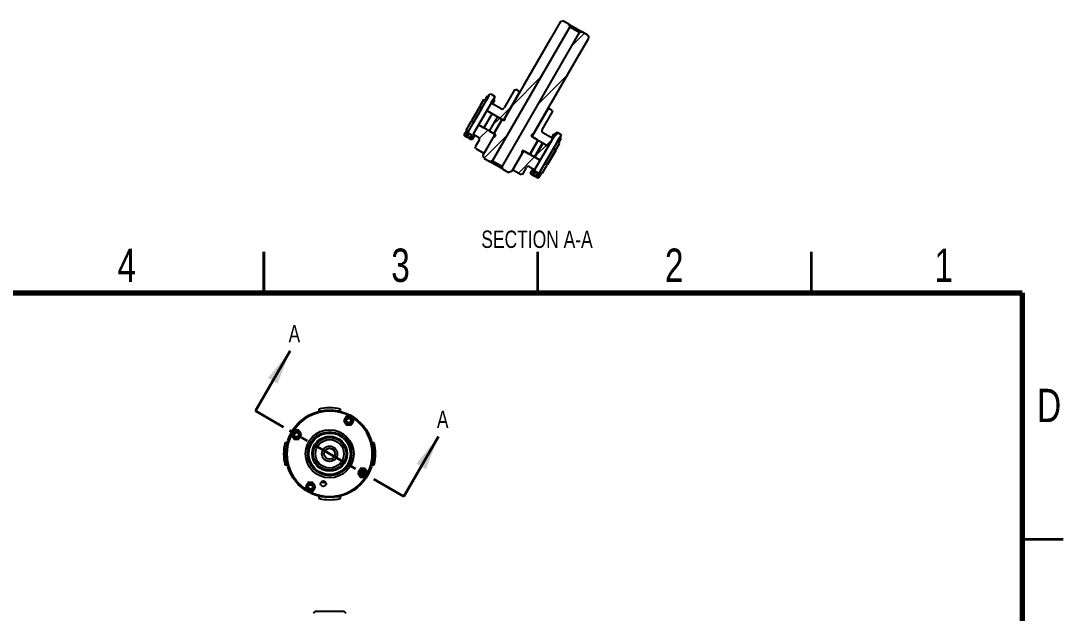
# Model space of a CAD drawing. Header units: millimetres. Extents: x 2 to 294, y 2 to 250.
# Drawn here: x 104.1 to 294.5, y 141.5 to 249.7 of the extents above; entities that cross this region are included whole.
import ezdxf

# ---------------------------------------------------------------- set-up
doc = ezdxf.new("R2010")
doc.units = ezdxf.units.MM
doc.linetypes.add('PHANTOM', pattern=[12.7, 6.35, -1.27, 1.27, -1.27, 1.27, -1.27])
doc.styles.add('SLDTEXTSTYLE0', font='TXT', dxfattribs={"width": 0.75})

msp = doc.modelspace()

# ---------------------------------------------------------------- hatches: boundary and pattern name
at = {"linetype": 'Continuous', "lineweight": 18}
h = msp.add_hatch(dxfattribs=at)
h.set_pattern_fill('ANSI32', style=0)
edge = h.paths.add_edge_path(flags=0)
edge.add_arc((192.34, 231.76), 0.2, 240, 360, ccw=False)
edge.add_line((192.24, 231.58), (192.17, 231.62))
edge.add_spline(control_points=[(192.17, 231.62), (192.08, 231.6), (191.99, 231.57), (191.9, 231.55)], knot_values=[0.050363, 0.050363, 0.050363, 0.050363, 0.051781, 0.051781, 0.051781, 0.051781], weights=[1, 1, 1, 1], degree=3, periodic=0)
edge.add_line((191.9, 231.55), (190.6, 229.3))
edge.add_spline(control_points=[(190.6, 229.3), (190.62, 229.21), (190.65, 229.11), (190.67, 229.02)], knot_values=[0.000001, 0.000001, 0.000001, 0.000001, 0.001418, 0.001418, 0.001418, 0.001418], weights=[1, 1, 1, 1], degree=3, periodic=0)
edge.add_line((190.67, 229.02), (190.74, 228.99))
edge.add_arc((190.64, 228.81), 0.2, -60, 60, ccw=False)
edge.add_line((190.74, 228.64), (190.44, 228.47))
edge.add_line((190.44, 228.47), (188.54, 225.17))
edge.add_line((188.54, 225.17), (188.68, 224.63))
edge.add_line((188.68, 224.63), (189.72, 224.03))
edge.add_line((189.72, 224.03), (190.27, 224.17))
edge.add_line((190.27, 224.17), (204.37, 248.6))
edge.add_line((204.37, 248.6), (204.22, 249.14))
edge.add_line((204.22, 249.14), (203.18, 249.74))
edge.add_line((203.18, 249.74), (202.64, 249.6))
edge.add_line((202.64, 249.6), (200.84, 246.48))
edge.add_line((200.84, 246.48), (195.84, 237.82))
edge.add_line((195.84, 237.82), (192.54, 232.1))
edge.add_line((192.54, 232.1), (192.54, 231.76))
h = msp.add_hatch(dxfattribs=at)
h.set_pattern_fill('ANSI32', style=0)
edge = h.paths.add_edge_path(flags=0)
edge.add_arc((197.53, 228.76), 0.2, 120, 240, ccw=False)
edge.add_line((197.43, 228.93), (197.73, 229.1))
edge.add_line((197.73, 229.1), (201.03, 234.82))
edge.add_line((201.03, 234.82), (206.03, 243.48))
edge.add_line((206.03, 243.48), (207.83, 246.6))
edge.add_line((207.83, 246.6), (207.69, 247.14))
edge.add_line((207.69, 247.14), (206.65, 247.74))
edge.add_line((206.65, 247.74), (206.1, 247.6))
edge.add_line((206.1, 247.6), (192, 223.17))
edge.add_line((192, 223.17), (192.15, 222.63))
edge.add_line((192.15, 222.63), (193.19, 222.03))
edge.add_line((193.19, 222.03), (193.73, 222.17))
edge.add_line((193.73, 222.17), (195.63, 225.47))
edge.add_line((195.63, 225.47), (195.63, 225.81))
edge.add_arc((195.83, 225.81), 0.2, 60, 180, ccw=False)
edge.add_line((195.93, 225.99), (196.88, 225.44))
edge.add_spline(control_points=[(196.88, 225.44), (196.98, 225.46), (197.07, 225.48), (197.16, 225.51)], knot_values=[0.050363, 0.050363, 0.050363, 0.050363, 0.051781, 0.051781, 0.051781, 0.051781], weights=[1, 1, 1, 1], degree=3, periodic=0)
edge.add_line((197.16, 225.51), (198.46, 227.76))
edge.add_spline(control_points=[(198.46, 227.76), (198.43, 227.85), (198.41, 227.94), (198.38, 228.03)], knot_values=[0.000001, 0.000001, 0.000001, 0.000001, 0.001418, 0.001418, 0.001418, 0.001418], weights=[1, 1, 1, 1], degree=3, periodic=0)
edge.add_line((198.38, 228.03), (197.43, 228.58))
h = msp.add_hatch(dxfattribs=at)
h.set_pattern_fill('ANSI32', style=0)
edge = h.paths.add_edge_path(flags=0)
edge.add_line((190.62, 235.98), (189.93, 236.38))
edge.add_line((189.93, 236.38), (189.79, 236.34))
edge.add_line((189.79, 236.34), (185.93, 229.66))
edge.add_arc((185.76, 229.76), 0.2, 240, 330, ccw=False)
edge.add_line((185.66, 229.59), (185.58, 229.63))
edge.add_line((185.58, 229.63), (185.57, 229.66))
edge.add_line((185.57, 229.66), (185.54, 229.68))
edge.add_line((185.54, 229.68), (185.09, 228.9))
edge.add_line((185.09, 228.9), (185.12, 228.76))
edge.add_line((185.12, 228.76), (185.39, 228.61))
edge.add_line((185.39, 228.61), (185.79, 229.3))
edge.add_line((185.79, 229.3), (186.56, 228.86))
edge.add_line((186.56, 228.86), (186.16, 228.16))
edge.add_line((186.16, 228.16), (186.42, 228.01))
edge.add_line((186.42, 228.01), (186.56, 228.05))
edge.add_line((186.56, 228.05), (187.01, 228.83))
edge.add_line((187.01, 228.83), (186.98, 228.85))
edge.add_line((186.98, 228.85), (186.95, 228.84))
edge.add_line((186.95, 228.84), (186.87, 228.89))
edge.add_arc((186.97, 229.06), 0.2, 150, 240, ccw=False)
edge.add_line((186.8, 229.16), (190.66, 235.84))
edge.add_line((190.66, 235.84), (190.62, 235.98))
h = msp.add_hatch(dxfattribs=at)
h.set_pattern_fill('ANSI32', style=0)
edge = h.paths.add_edge_path(flags=0)
edge.add_line((195.14, 236.61), (195.06, 236.88))
edge.add_line((195.06, 236.88), (194.55, 237.18))
edge.add_line((194.55, 237.18), (194.27, 237.11))
edge.add_line((194.27, 237.11), (192.37, 233.82))
edge.add_arc((192.03, 234.02), 0.4, 240, 330, ccw=False)
edge.add_line((191.83, 233.67), (190.01, 234.72))
edge.add_line((190.01, 234.72), (189.21, 233.33))
edge.add_line((189.21, 233.33), (192.15, 231.63))
edge.add_line((192.15, 231.63), (192.29, 231.67))
edge.add_line((192.29, 231.67), (195.14, 236.61))
h = msp.add_hatch(dxfattribs=at)
h.set_pattern_fill('ANSI32', style=0)
h.paths.add_polyline_path([(188.88, 235.37), (188.61, 235.3), (188.01, 234.26), (188.08, 233.98), (188.34, 233.83), (189.14, 235.22)], flags=0)
h = msp.add_hatch(dxfattribs=at)
h.set_pattern_fill('ANSI31', style=0)
h.paths.add_polyline_path([(189.16, 235.25), (189.52, 235.88), (189.51, 235.93), (189.28, 236.06), (188.88, 235.37), (189.11, 235.24)], flags=0)
h = msp.add_hatch(dxfattribs=at)
h.set_pattern_fill('ANSI31', style=0)
h.paths.add_polyline_path([(190.39, 235.38), (190.03, 234.75), (190.04, 234.7), (190.27, 234.57), (190.67, 235.26), (190.44, 235.39)], flags=0)
h = msp.add_hatch(dxfattribs=at)
h.set_pattern_fill('ANSI32', style=0)
h.paths.add_polyline_path([(188.34, 233.83), (187.91, 234.08), (186.41, 231.49), (186.84, 231.24)], flags=0)
h = msp.add_hatch(dxfattribs=at)
h.set_pattern_fill('ANSI32', style=0)
h.paths.add_polyline_path([(188.66, 230.19), (190.16, 232.78), (189.21, 233.33), (187.71, 230.74)], flags=0)
h = msp.add_hatch(dxfattribs=at)
h.set_pattern_fill('ANSI32', style=0)
edge = h.paths.add_edge_path(flags=0)
edge.add_line((201.2, 233.11), (201.13, 233.38))
edge.add_line((201.13, 233.38), (200.61, 233.68))
edge.add_line((200.61, 233.68), (200.33, 233.61))
edge.add_line((200.33, 233.61), (197.48, 228.67))
edge.add_line((197.48, 228.67), (197.52, 228.53))
edge.add_line((197.52, 228.53), (200.47, 226.83))
edge.add_line((200.47, 226.83), (201.27, 228.22))
edge.add_line((201.27, 228.22), (199.45, 229.27))
edge.add_arc((199.65, 229.62), 0.4, 150, 240, ccw=False)
edge.add_line((199.3, 229.82), (201.2, 233.11))
h = msp.add_hatch(dxfattribs=at)
h.set_pattern_fill('ANSI32', style=0)
h.paths.add_polyline_path([(185.51, 229.93), (185.58, 229.65), (185.84, 229.5), (186.84, 231.24), (186.58, 231.39), (186.31, 231.31)], flags=0)
h = msp.add_hatch(dxfattribs=at)
h.set_pattern_fill('ANSI32', style=0)
edge = h.paths.add_edge_path(flags=0)
edge.add_arc((187.46, 228.11), 0.4, -30, 60, ccw=False)
edge.add_line((187.81, 227.91), (187.11, 226.69))
edge.add_line((187.11, 226.69), (187.18, 226.42))
edge.add_line((187.18, 226.42), (188.56, 225.62))
edge.add_line((188.56, 225.62), (188.84, 225.69))
edge.add_line((188.84, 225.69), (190.69, 228.9))
edge.add_line((190.69, 228.9), (190.65, 229.04))
edge.add_line((190.65, 229.04), (187.71, 230.74))
edge.add_line((187.71, 230.74), (186.71, 229))
edge.add_line((186.71, 229), (187.66, 228.45))
h = msp.add_hatch(dxfattribs=at)
h.set_pattern_fill('ANSI32', style=0)
edge = h.paths.add_edge_path(flags=0)
edge.add_spline(control_points=[(190.41, 229.17), (190.46, 229.19), (190.5, 229.2), (190.55, 229.21)], knot_values=[0.000001, 0.000001, 0.000001, 0.000001, 0.000709, 0.000709, 0.000709, 0.000709], weights=[1, 1, 1, 1], degree=3, periodic=0)
edge.add_line((190.55, 229.21), (191.95, 231.63))
edge.add_spline(control_points=[(191.95, 231.63), (191.94, 231.68), (191.92, 231.73), (191.91, 231.77)], knot_values=[0.052467, 0.052467, 0.052467, 0.052467, 0.053175, 0.053175, 0.053175, 0.053175], weights=[1, 1, 1, 1], degree=3, periodic=0)
edge.add_line((191.91, 231.77), (191.22, 232.17))
edge.add_spline(control_points=[(191.22, 232.17), (191.17, 232.16), (191.13, 232.15), (191.08, 232.14)], knot_values=[0.064944, 0.064944, 0.064944, 0.064944, 0.065646, 0.065646, 0.065646, 0.065646], weights=[1, 1, 1, 1], degree=3, periodic=0)
edge.add_line((191.08, 232.14), (189.68, 229.71))
edge.add_spline(control_points=[(189.68, 229.71), (189.69, 229.67), (189.71, 229.62), (189.72, 229.57)], knot_values=[0.000001, 0.000001, 0.000001, 0.000001, 0.000709, 0.000709, 0.000709, 0.000709], weights=[1, 1, 1, 1], degree=3, periodic=0)
edge.add_line((189.72, 229.57), (190.41, 229.17))
h = msp.add_hatch(dxfattribs=at)
h.set_pattern_fill('ANSI32', style=0)
edge = h.paths.add_edge_path(flags=0)
edge.add_line((202.74, 228.98), (202.05, 229.38))
edge.add_line((202.05, 229.38), (201.92, 229.34))
edge.add_line((201.92, 229.34), (198.06, 222.66))
edge.add_arc((197.88, 222.76), 0.2, 240, 330, ccw=False)
edge.add_line((197.78, 222.59), (197.7, 222.63))
edge.add_line((197.7, 222.63), (197.7, 222.66))
edge.add_line((197.7, 222.66), (197.66, 222.68))
edge.add_line((197.66, 222.68), (197.21, 221.9))
edge.add_line((197.21, 221.9), (197.25, 221.76))
edge.add_line((197.25, 221.76), (197.51, 221.61))
edge.add_line((197.51, 221.61), (197.91, 222.3))
edge.add_line((197.91, 222.3), (198.69, 221.86))
edge.add_line((198.69, 221.86), (198.29, 221.16))
edge.add_line((198.29, 221.16), (198.55, 221.01))
edge.add_line((198.55, 221.01), (198.68, 221.05))
edge.add_line((198.68, 221.05), (199.13, 221.83))
edge.add_line((199.13, 221.83), (199.1, 221.85))
edge.add_line((199.1, 221.85), (199.07, 221.84))
edge.add_line((199.07, 221.84), (198.99, 221.89))
edge.add_arc((199.09, 222.06), 0.2, 150, 240, ccw=False)
edge.add_line((198.92, 222.16), (202.78, 228.84))
edge.add_line((202.78, 228.84), (202.74, 228.98))
h = msp.add_hatch(dxfattribs=at)
h.set_pattern_fill('ANSI31', style=0)
h.paths.add_polyline_path([(201.29, 228.25), (201.65, 228.88), (201.63, 228.93), (201.41, 229.06), (201.01, 228.37), (201.23, 228.24)], flags=0)
h = msp.add_hatch(dxfattribs=at)
h.set_pattern_fill('ANSI32', style=0)
edge = h.paths.add_edge_path(flags=0)
edge.add_spline(control_points=[(197.11, 225.42), (197.12, 225.38), (197.13, 225.33), (197.15, 225.29)], knot_values=[0.052467, 0.052467, 0.052467, 0.052467, 0.053175, 0.053175, 0.053175, 0.053175], weights=[1, 1, 1, 1], degree=3, periodic=0)
edge.add_line((197.15, 225.29), (197.84, 224.88))
edge.add_spline(control_points=[(197.84, 224.88), (197.89, 224.9), (197.93, 224.91), (197.98, 224.92)], knot_values=[0.064944, 0.064944, 0.064944, 0.064944, 0.065646, 0.065646, 0.065646, 0.065646], weights=[1, 1, 1, 1], degree=3, periodic=0)
edge.add_line((197.98, 224.92), (199.38, 227.35))
edge.add_spline(control_points=[(199.38, 227.35), (199.36, 227.39), (199.35, 227.44), (199.34, 227.48)], knot_values=[0.000001, 0.000001, 0.000001, 0.000001, 0.000709, 0.000709, 0.000709, 0.000709], weights=[1, 1, 1, 1], degree=3, periodic=0)
edge.add_line((199.34, 227.48), (198.65, 227.88))
edge.add_spline(control_points=[(198.65, 227.88), (198.6, 227.87), (198.55, 227.86), (198.51, 227.85)], knot_values=[0.000001, 0.000001, 0.000001, 0.000001, 0.000709, 0.000709, 0.000709, 0.000709], weights=[1, 1, 1, 1], degree=3, periodic=0)
edge.add_line((198.51, 227.85), (197.11, 225.42))
h = msp.add_hatch(dxfattribs=at)
h.set_pattern_fill('ANSI32', style=0)
h.paths.add_polyline_path([(199.51, 227.38), (198.01, 224.79), (198.97, 224.24), (200.47, 226.83)], flags=0)
h = msp.add_hatch(dxfattribs=at)
h.set_pattern_fill('ANSI32', style=0)
h.paths.add_polyline_path([(201.59, 226.18), (201.86, 226.26), (202.46, 227.3), (202.39, 227.57), (202.13, 227.72), (201.33, 226.33)], flags=0)
h = msp.add_hatch(dxfattribs=at)
h.set_pattern_fill('ANSI31', style=0)
h.paths.add_polyline_path([(202.51, 228.38), (202.15, 227.75), (202.17, 227.7), (202.39, 227.57), (202.79, 228.26), (202.57, 228.39)], flags=0)
h = msp.add_hatch(dxfattribs=at)
h.set_pattern_fill('ANSI32', style=0)
edge = h.paths.add_edge_path(flags=0)
edge.add_line((195.49, 221.62), (195.77, 221.69))
edge.add_line((195.77, 221.69), (196.47, 222.91))
edge.add_arc((196.81, 222.71), 0.4, 60, 150, ccw=False)
edge.add_line((197.01, 223.05), (197.97, 222.5))
edge.add_line((197.97, 222.5), (198.97, 224.24))
edge.add_line((198.97, 224.24), (196.02, 225.94))
edge.add_line((196.02, 225.94), (195.88, 225.9))
edge.add_line((195.88, 225.9), (194.03, 222.69))
edge.add_line((194.03, 222.69), (194.11, 222.42))
edge.add_line((194.11, 222.42), (195.49, 221.62))
h = msp.add_hatch(dxfattribs=at)
h.set_pattern_fill('ANSI32', style=0)
h.paths.add_polyline_path([(199.83, 223.74), (200.26, 223.49), (201.76, 226.08), (201.33, 226.33)], flags=0)
h = msp.add_hatch(dxfattribs=at)
h.set_pattern_fill('ANSI32', style=0)
h.paths.add_polyline_path([(199.83, 223.74), (198.83, 222), (199.09, 221.85), (199.36, 221.93), (200.16, 223.31), (200.09, 223.59)], flags=0)

# ---------------------------------------------------------------- linework, layer by layer
at = {"color": 7, "linetype": 'Continuous', "lineweight": 25}
for p, q in [((202.64, 249.6), (200.84, 246.48)), ((202.64, 249.6), (203.18, 249.74)), ((204.22, 249.14), (203.18, 249.74)), ((190.27, 224.17), (204.37, 248.6)), ((206.1, 247.6), (192, 223.17)), ((204.22, 249.14), (204.37, 248.6)), ((204.22, 249.14), (206.65, 247.74)), ((206.1, 247.6), (204.37, 248.6)), ((206.1, 247.6), (206.65, 247.74)), ((207.69, 247.14), (206.65, 247.74)), ((200.84, 246.48), (195.84, 237.82)), ((206.03, 243.48), (207.83, 246.6)), ((207.69, 247.14), (207.83, 246.6)), ((201.03, 234.82), (206.03, 243.48)), ((185.93, 229.66), (189.79, 236.34)), ((189.79, 236.34), (189.93, 236.38)), ((189.93, 236.38), (190.62, 235.98)), ((192.29, 231.67), (195.14, 236.61)), ((194.27, 237.11), (192.37, 233.82)), ((195.84, 237.82), (192.54, 232.1)), ((194.27, 237.11), (194.55, 237.18)), ((195.06, 236.88), (194.55, 237.18)), ((195.06, 236.88), (195.14, 236.61)), ((195.06, 236.88), (195.24, 236.78)), ((190.66, 235.84), (186.8, 229.16)), ((188.61, 235.3), (188.01, 234.26)), ((188.08, 233.98), (188.01, 234.26)), ((188.34, 233.83), (189.14, 235.22)), ((188.61, 235.3), (188.88, 235.37)), ((189.28, 236.06), (188.88, 235.37)), ((188.88, 235.37), (189.11, 235.24)), ((189.14, 235.22), (188.88, 235.37)), ((189.16, 235.25), (189.11, 235.24)), ((189.52, 235.88), (189.16, 235.25)), ((190.01, 234.72), (189.21, 233.33)), ((189.28, 236.06), (189.51, 235.93)), ((189.51, 235.93), (189.52, 235.88)), ((189.51, 235.93), (189.54, 235.91)), ((191.83, 233.67), (190.01, 234.72)), ((190.03, 234.75), (190.39, 235.38)), ((190.04, 234.7), (190.03, 234.75)), ((190.04, 234.7), (190.27, 234.57)), ((190.27, 234.57), (190.67, 235.26)), ((190.39, 235.38), (190.44, 235.39)), ((190.41, 235.41), (190.44, 235.39)), ((190.44, 235.39), (190.67, 235.26)), ((190.62, 235.98), (190.66, 235.84)), ((197.73, 229.1), (201.03, 234.82)), ((187.91, 234.08), (186.41, 231.49)), ((186.84, 231.24), (188.34, 233.83)), ((189.21, 233.33), (187.71, 230.74)), ((187.91, 234.08), (188.34, 233.83)), ((188.08, 233.98), (188.34, 233.83)), ((190.16, 232.78), (188.66, 230.19)), ((189.21, 233.33), (192.15, 231.63)), ((189.21, 233.33), (190.16, 232.78)), ((200.33, 233.61), (197.48, 228.67)), ((199.3, 229.82), (201.2, 233.11)), ((200.33, 233.61), (200.61, 233.68)), ((200.43, 233.78), (200.61, 233.68)), ((201.13, 233.38), (200.61, 233.68)), ((201.13, 233.38), (201.2, 233.11)), ((186.31, 231.31), (185.51, 229.93)), ((185.84, 229.5), (186.84, 231.24)), ((186.31, 231.31), (186.58, 231.39)), ((186.41, 231.49), (186.84, 231.24)), ((186.84, 231.24), (186.58, 231.39)), ((187.71, 230.74), (186.71, 229)), ((190.65, 229.04), (187.71, 230.74)), ((187.71, 230.74), (188.66, 230.19)), ((191.07, 232.14), (189.67, 229.72)), ((191.08, 232.14), (189.68, 229.71)), ((191.95, 231.63), (190.55, 229.21)), ((190.6, 229.3), (191.9, 231.55)), ((191.21, 232.18), (191.07, 232.14)), ((191.08, 232.14), (191.07, 232.14)), ((191.08, 232.14), (191.22, 232.17)), ((191.22, 232.17), (191.91, 231.77)), ((191.9, 231.55), (192.17, 231.62)), ((191.91, 231.77), (191.95, 231.63)), ((192.16, 231.63), (191.91, 231.56)), ((192.02, 231.59), (191.95, 231.63)), ((192.29, 231.67), (192.15, 231.63)), ((192.16, 231.63), (192.17, 231.62)), ((192.24, 231.58), (192.17, 231.62)), ((192.29, 231.67), (192.44, 231.58)), ((192.54, 231.76), (192.54, 232.1)), ((185.09, 228.9), (185.54, 229.68)), ((185.12, 228.76), (185.09, 228.9)), ((185.39, 228.61), (185.12, 228.76)), ((185.39, 228.61), (185.79, 229.3)), ((185.39, 228.61), (185.59, 228.49)), ((185.58, 229.65), (185.51, 229.93)), ((185.54, 229.68), (185.57, 229.66)), ((185.57, 229.66), (185.58, 229.63)), ((185.57, 229.66), (185.58, 229.65)), ((185.58, 229.65), (185.84, 229.5)), ((185.58, 229.63), (185.66, 229.59)), ((185.99, 229.18), (185.59, 228.49)), ((186.56, 228.86), (185.79, 229.3)), ((186.39, 228.95), (185.99, 228.26)), ((186.56, 228.86), (186.16, 228.16)), ((187.01, 228.83), (186.56, 228.05)), ((186.71, 229), (187.66, 228.45)), ((186.87, 228.89), (186.95, 228.84)), ((186.95, 228.84), (186.98, 228.85)), ((186.98, 228.85), (187.01, 228.83)), ((188.84, 225.69), (190.69, 228.9)), ((189.67, 229.72), (189.71, 229.58)), ((189.67, 229.72), (189.68, 229.71)), ((189.72, 229.57), (189.68, 229.71)), ((189.72, 229.57), (190.41, 229.17)), ((190.55, 229.21), (190.41, 229.17)), ((190.44, 228.47), (190.74, 228.64)), ((190.55, 229.21), (190.62, 229.17)), ((190.59, 229.28), (190.66, 229.03)), ((190.67, 229.02), (190.6, 229.3)), ((190.65, 229.04), (190.69, 228.9)), ((190.67, 229.02), (190.66, 229.03)), ((190.67, 229.02), (190.74, 228.99)), ((190.84, 228.81), (190.69, 228.9)), ((197.33, 228.76), (197.48, 228.67)), ((197.73, 229.1), (197.43, 228.93)), ((198.38, 228.03), (197.43, 228.58)), ((197.52, 228.53), (197.48, 228.67)), ((197.52, 228.53), (200.47, 226.83)), ((198.06, 222.66), (201.92, 229.34)), ((202.78, 228.84), (198.92, 222.16)), ((201.27, 228.22), (199.45, 229.27)), ((201.41, 229.06), (201.01, 228.37)), ((201.65, 228.88), (201.29, 228.25)), ((201.41, 229.06), (201.63, 228.93)), ((201.63, 228.93), (201.65, 228.88)), ((201.63, 228.93), (201.67, 228.91)), ((201.92, 229.34), (202.05, 229.38)), ((202.05, 229.38), (202.74, 228.98)), ((202.74, 228.98), (202.78, 228.84)), ((185.59, 228.49), (185.99, 228.26)), ((185.99, 228.26), (186.16, 228.16)), ((186.42, 228.01), (186.16, 228.16)), ((186.56, 228.05), (186.42, 228.01)), ((187.81, 227.91), (187.11, 226.69)), ((187.18, 226.42), (187.11, 226.69)), ((188.54, 225.17), (190.44, 228.47)), ((197.11, 225.42), (198.51, 227.85)), ((198.46, 227.76), (197.16, 225.51)), ((197.98, 224.92), (199.38, 227.35)), ((197.99, 224.92), (199.39, 227.34)), ((198.01, 224.79), (199.51, 227.38)), ((198.38, 228.03), (198.46, 227.76)), ((198.46, 227.77), (198.4, 228.03)), ((198.51, 227.85), (198.43, 227.89)), ((198.51, 227.85), (198.65, 227.88)), ((198.65, 227.88), (199.34, 227.48)), ((198.97, 224.24), (200.47, 226.83)), ((199.34, 227.48), (199.38, 227.35)), ((199.39, 227.34), (199.35, 227.48)), ((199.39, 227.34), (199.38, 227.35)), ((199.51, 227.38), (200.47, 226.83)), ((200.47, 226.83), (201.27, 228.22)), ((201.01, 228.37), (201.23, 228.24)), ((201.29, 228.25), (201.23, 228.24)), ((202.13, 227.72), (201.33, 226.33)), ((201.86, 226.26), (202.46, 227.3)), ((202.39, 227.57), (202.13, 227.72)), ((202.15, 227.75), (202.51, 228.38)), ((202.17, 227.7), (202.15, 227.75)), ((202.17, 227.7), (202.39, 227.57)), ((202.39, 227.57), (202.79, 228.26)), ((202.39, 227.57), (202.46, 227.3)), ((202.51, 228.38), (202.57, 228.39)), ((202.53, 228.41), (202.57, 228.39)), ((202.57, 228.39), (202.79, 228.26)), ((187.18, 226.42), (188.56, 225.62)), ((188.68, 224.63), (188.54, 225.17)), ((188.84, 225.69), (188.56, 225.62)), ((188.74, 225.52), (188.56, 225.62)), ((195.63, 225.47), (193.73, 222.17)), ((195.88, 225.9), (194.03, 222.69)), ((195.63, 225.81), (195.63, 225.47)), ((195.88, 225.9), (195.73, 225.99)), ((195.88, 225.9), (196.02, 225.94)), ((195.93, 225.99), (196.88, 225.44)), ((198.97, 224.24), (196.02, 225.94)), ((197.16, 225.51), (196.88, 225.44)), ((196.9, 225.43), (197.15, 225.5)), ((197.03, 225.47), (197.11, 225.42)), ((197.15, 225.29), (197.11, 225.42)), ((197.15, 225.29), (197.84, 224.88)), ((197.98, 224.92), (197.84, 224.88)), ((197.85, 224.88), (197.99, 224.92)), ((197.98, 224.92), (197.99, 224.92)), ((198.01, 224.79), (198.97, 224.24)), ((201.33, 226.33), (199.83, 223.74)), ((200.26, 223.49), (201.76, 226.08)), ((201.82, 226.05), (200.32, 223.45)), ((201.33, 226.33), (201.59, 226.18)), ((201.33, 226.33), (201.76, 226.08)), ((201.86, 226.26), (201.59, 226.18)), ((201.76, 226.08), (201.82, 226.05)), ((188.68, 224.63), (189.72, 224.03)), ((190.27, 224.17), (189.72, 224.03)), ((192.15, 222.63), (189.72, 224.03)), ((190.27, 224.17), (192, 223.17)), ((192.15, 222.63), (192, 223.17)), ((195.77, 221.69), (196.47, 222.91)), ((197.01, 223.05), (197.97, 222.5)), ((197.97, 222.5), (198.97, 224.24)), ((199.83, 223.74), (198.83, 222)), ((199.36, 221.93), (200.16, 223.31)), ((200.09, 223.59), (199.83, 223.74)), ((199.83, 223.74), (200.26, 223.49)), ((200.09, 223.59), (200.16, 223.31)), ((200.26, 223.49), (200.32, 223.45)), ((192.15, 222.63), (193.19, 222.03)), ((193.73, 222.17), (193.19, 222.03)), ((194.11, 222.42), (193.93, 222.52)), ((194.11, 222.42), (194.03, 222.69)), ((194.11, 222.42), (195.49, 221.62)), ((195.77, 221.69), (195.49, 221.62)), ((197.21, 221.9), (197.66, 222.68)), ((197.25, 221.76), (197.21, 221.9)), ((197.51, 221.61), (197.25, 221.76)), ((197.51, 221.61), (197.91, 222.3)), ((197.51, 221.61), (197.72, 221.49)), ((197.66, 222.68), (197.7, 222.66)), ((197.7, 222.66), (197.7, 222.63)), ((197.7, 222.63), (197.78, 222.59)), ((198.12, 222.18), (197.72, 221.49)), ((197.72, 221.49), (198.12, 221.26)), ((198.69, 221.86), (197.91, 222.3)), ((198.52, 221.95), (198.12, 221.26)), ((198.12, 221.26), (198.29, 221.16)), ((198.69, 221.86), (198.29, 221.16)), ((198.55, 221.01), (198.29, 221.16)), ((198.68, 221.05), (198.55, 221.01)), ((199.13, 221.83), (198.68, 221.05)), ((198.83, 222), (199.09, 221.85)), ((198.99, 221.89), (199.07, 221.84)), ((199.07, 221.84), (199.1, 221.85)), ((199.36, 221.93), (199.09, 221.85)), ((199.09, 221.85), (199.1, 221.85)), ((199.1, 221.85), (199.13, 221.83)), ((158.49, 178.75), (158.49, 178.34)), ((162.49, 178.34), (162.49, 178.75)), ((152.74, 172.59), (152.33, 172.59)), ((168.65, 172.59), (168.24, 172.59)), ((152.33, 168.59), (152.74, 168.59)), ((168.24, 168.59), (168.65, 168.59)), ((159.78, 164.93), (159.82, 165.02)), ((158.49, 162.85), (158.49, 162.44)), ((162.49, 162.44), (162.49, 162.85)), ((157.89, 141.85), (157.49, 141.45)), ((157.89, 141.85), (163.09, 141.85)), ((163.49, 141.45), (163.09, 141.85))]:
    msp.add_line(p, q, dxfattribs=at)
at = {"color": 7, "linetype": 'Continuous', "lineweight": 35}
for p, q in [((148.5, 207.5), (148.5, 200)), ((148.5, 200), (148.5, 207.5)), ((198.5, 200), (198.5, 207.5)), ((248.5, 200), (248.5, 207.5)), ((146.94, 178.42), (153.29, 189.42)), ((174.04, 162.77), (180.39, 173.77)), ((287, 155), (294.5, 155))]:
    msp.add_line(p, q, dxfattribs=at)
at = {"color": 7, "linetype": 'Continuous', "lineweight": 70}
for p, q in [((10, 200), (287, 200)), ((287, 200), (287, 10))]:
    msp.add_line(p, q, dxfattribs=at)
at = {"color": 7, "linetype": 'PHANTOM', "lineweight": 35}
msp.add_line((174.04, 162.77), (146.94, 178.42), dxfattribs=at)
at = {"color": 7, "linetype": 'Continuous', "lineweight": 25, "flags": 128}
msp.add_lwpolyline([(158.85, 165.24), (158.83, 165.17), (158.83, 165.16)], dxfattribs=at)
at = {"color": 7, "linetype": 'Continuous', "lineweight": 25}
for centre, radius in [((160.49, 170.59), 8), ((163.99, 176.66), 0.54), ((163.99, 176.66), 0.5), ((163.99, 176.66), 0.4), ((154.43, 174.09), 0.54), ((154.43, 174.09), 0.5), ((154.43, 174.09), 0.4), ((160.49, 170.59), 4.4), ((160.49, 170.59), 4), ((160.49, 170.59), 3.8), ((160.49, 170.59), 3.2), ((160.49, 170.59), 3), ((160.49, 170.59), 2.6), ((160.49, 170.59), 1.4), ((160.49, 170.59), 1), ((166.55, 167.09), 0.54), ((166.55, 167.09), 0.5), ((166.55, 167.09), 0.4), ((156.99, 164.53), 0.54), ((156.99, 164.53), 0.5), ((156.99, 164.53), 0.4), ((159.33, 165.12), 0.5)]:
    msp.add_circle(centre, radius, dxfattribs=at)
for centre, radius, start, end in [((192.03, 234.02), 0.4, 240, 330), ((192.34, 231.76), 0.2, 240, 0), ((185.76, 229.76), 0.2, 240, 330), ((186.97, 229.06), 0.2, 150, 240), ((190.64, 228.81), 0.2, 300, 60), ((197.53, 228.76), 0.2, 120, 240), ((199.65, 229.62), 0.4, 150, 240), ((187.46, 228.11), 0.4, 330, 60), ((195.83, 225.81), 0.2, 60, 180), ((196.81, 222.71), 0.4, 60, 150), ((197.88, 222.76), 0.2, 240, 330), ((199.09, 222.06), 0.2, 150, 240), ((160.49, 170.59), 8.4, 76.2259, 103.7741), ((160.49, 170.59), 7.8, 90, 146.5213), ((160.49, 170.59), 7.8, 61.8101, 90), ((163.99, 176.66), 0.8, 90, 150), ((163.99, 176.66), 0.8, 30, 90), ((160.49, 170.59), 7.8, 333.4822, 58.3525), ((163.99, 176.66), 0.8, 150, 210), ((163.99, 176.66), 0.8, 210, 270), ((163.99, 176.66), 0.8, 270, 330), ((163.99, 176.66), 0.8, 330, 30), ((160.49, 170.59), 7.8, 153.4804, 238.2436), ((154.43, 174.09), 0.8, 150, 210), ((154.43, 174.09), 0.8, 90, 150), ((154.43, 174.09), 0.8, 210, 270), ((154.43, 174.09), 0.8, 30, 90), ((154.43, 174.09), 0.8, 270, 330), ((154.43, 174.09), 0.8, 330, 30), ((160.49, 170.59), 8.4, 166.2259, 193.7741), ((160.49, 170.59), 8.4, 346.2259, 13.7741), ((166.55, 167.09), 0.8, 90, 150), ((166.55, 167.09), 0.8, 30, 90), ((160.49, 170.59), 7.8, 241.7629, 326.5155), ((166.55, 167.09), 0.8, 150, 210), ((166.55, 167.09), 0.8, 210, 270), ((166.55, 167.09), 0.8, 270, 330), ((166.55, 167.09), 0.8, 330, 30), ((156.99, 164.53), 0.8, 150, 210), ((156.99, 164.53), 0.8, 90, 150), ((156.99, 164.53), 0.8, 210, 270), ((156.99, 164.53), 0.8, 30, 90), ((156.99, 164.53), 0.8, 270, 330), ((156.99, 164.53), 0.8, 330, 30), ((160.49, 170.59), 8.4, 256.2259, 283.7741)]:
    msp.add_arc(centre, radius, start, end, dxfattribs=at)
for points, knots in [([(163.53, 177.46), (163.5, 177.4), (163.43, 177.29), (163.35, 177.15), (163.31, 177.07), (163.3, 177.06)], [0, 0, 0, 0, 0.43238, 0.879544, 1, 1, 1, 1]), ([(163.99, 177.46), (163.98, 177.46), (163.92, 177.46), (163.79, 177.46), (163.65, 177.46), (163.56, 177.46), (163.53, 177.46)], [0, 0, 0, 0, 0.053315, 0.402129, 0.763331, 1, 1, 1, 1]), ([(164.45, 177.46), (164.4, 177.46), (164.3, 177.46), (164.15, 177.46), (164.04, 177.46), (163.99, 177.46)], [0, 0, 0, 0, 0.34479, 0.667752, 1, 1, 1, 1]), ([(164.68, 177.06), (164.64, 177.13), (164.56, 177.27), (164.49, 177.39), (164.45, 177.46)], [0, 0, 0, 0, 0.503992, 1, 1, 1, 1]), ([(163.3, 177.06), (163.26, 176.99), (163.18, 176.85), (163.1, 176.72), (163.07, 176.66)], [0, 0, 0, 0, 0.503992, 1, 1, 1, 1]), ([(163.07, 176.66), (163.1, 176.6), (163.16, 176.49), (163.24, 176.35), (163.29, 176.27), (163.3, 176.26)], [0, 0, 0, 0, 0.43238, 0.879544, 1, 1, 1, 1]), ([(163.3, 176.26), (163.34, 176.19), (163.42, 176.05), (163.49, 175.92), (163.53, 175.86)], [0, 0, 0, 0, 0.503992, 1, 1, 1, 1]), ([(163.53, 175.86), (163.58, 175.86), (163.68, 175.86), (163.83, 175.86), (163.94, 175.86), (163.99, 175.86)], [0, 0, 0, 0, 0.3447904, 0.6677517, 1, 1, 1, 1]), ([(163.99, 175.86), (164, 175.86), (164.06, 175.86), (164.19, 175.86), (164.33, 175.86), (164.42, 175.86), (164.45, 175.86)], [0, 0, 0, 0, 0.053315, 0.402129, 0.763331, 1, 1, 1, 1]), ([(164.45, 175.86), (164.48, 175.91), (164.55, 176.02), (164.63, 176.16), (164.67, 176.24), (164.68, 176.26)], [0, 0, 0, 0, 0.43238, 0.879544, 1, 1, 1, 1]), ([(164.91, 176.66), (164.88, 176.71), (164.82, 176.82), (164.74, 176.96), (164.69, 177.04), (164.68, 177.06)], [0, 0, 0, 0, 0.4323803, 0.8795439, 1, 1, 1, 1]), ([(164.68, 176.26), (164.72, 176.33), (164.8, 176.47), (164.88, 176.59), (164.91, 176.66)], [0, 0, 0, 0, 0.503992, 1, 1, 1, 1]), ([(153.74, 174.49), (153.69, 174.42), (153.61, 174.28), (153.54, 174.16), (153.5, 174.09)], [0, 0, 0, 0, 0.503992, 1, 1, 1, 1]), ([(153.5, 174.09), (153.54, 174.04), (153.6, 173.93), (153.68, 173.79), (153.73, 173.71), (153.74, 173.69)], [0, 0, 0, 0, 0.43238, 0.879544, 1, 1, 1, 1]), ([(153.97, 174.89), (153.93, 174.84), (153.87, 174.73), (153.79, 174.59), (153.75, 174.51), (153.74, 174.49)], [0, 0, 0, 0, 0.43238, 0.879544, 1, 1, 1, 1]), ([(153.74, 173.69), (153.78, 173.62), (153.86, 173.48), (153.93, 173.36), (153.97, 173.29)], [0, 0, 0, 0, 0.503992, 1, 1, 1, 1]), ([(154.43, 174.89), (154.42, 174.89), (154.36, 174.89), (154.23, 174.89), (154.09, 174.89), (154, 174.89), (153.97, 174.89)], [0, 0, 0, 0, 0.053315, 0.402129, 0.763331, 1, 1, 1, 1]), ([(153.97, 173.29), (154.02, 173.29), (154.11, 173.29), (154.27, 173.29), (154.37, 173.29), (154.43, 173.29)], [0, 0, 0, 0, 0.34479, 0.667752, 1, 1, 1, 1]), ([(154.89, 174.89), (154.84, 174.89), (154.74, 174.89), (154.59, 174.89), (154.48, 174.89), (154.43, 174.89)], [0, 0, 0, 0, 0.34479, 0.667752, 1, 1, 1, 1]), ([(154.43, 173.29), (154.44, 173.29), (154.5, 173.29), (154.62, 173.29), (154.77, 173.29), (154.86, 173.29), (154.89, 173.29)], [0, 0, 0, 0, 0.053315, 0.402129, 0.763331, 1, 1, 1, 1]), ([(155.12, 174.49), (155.08, 174.57), (155, 174.7), (154.93, 174.83), (154.89, 174.89)], [0, 0, 0, 0, 0.503992, 1, 1, 1, 1]), ([(154.89, 173.29), (154.92, 173.35), (154.99, 173.46), (155.07, 173.6), (155.11, 173.68), (155.12, 173.69)], [0, 0, 0, 0, 0.43238, 0.879544, 1, 1, 1, 1]), ([(155.35, 174.09), (155.32, 174.15), (155.26, 174.26), (155.18, 174.4), (155.13, 174.48), (155.12, 174.49)], [0, 0, 0, 0, 0.43238, 0.879544, 1, 1, 1, 1]), ([(155.12, 173.69), (155.16, 173.77), (155.24, 173.9), (155.32, 174.03), (155.35, 174.09)], [0, 0, 0, 0, 0.503992, 1, 1, 1, 1]), ([(166.09, 167.89), (166.06, 167.84), (165.99, 167.73), (165.92, 167.59), (165.87, 167.51), (165.86, 167.49)], [0, 0, 0, 0, 0.43238, 0.879544, 1, 1, 1, 1]), ([(166.55, 167.89), (166.54, 167.89), (166.48, 167.89), (166.36, 167.89), (166.21, 167.89), (166.13, 167.89), (166.09, 167.89)], [0, 0, 0, 0, 0.053315, 0.402129, 0.763331, 1, 1, 1, 1]), ([(167.01, 167.89), (166.96, 167.89), (166.87, 167.89), (166.71, 167.89), (166.61, 167.89), (166.55, 167.89)], [0, 0, 0, 0, 0.34479, 0.667752, 1, 1, 1, 1]), ([(167.25, 167.49), (167.2, 167.57), (167.12, 167.7), (167.05, 167.83), (167.01, 167.89)], [0, 0, 0, 0, 0.503992, 1, 1, 1, 1]), ([(165.86, 167.49), (165.82, 167.42), (165.74, 167.28), (165.67, 167.16), (165.63, 167.09)], [0, 0, 0, 0, 0.503992, 1, 1, 1, 1]), ([(165.63, 167.09), (165.66, 167.04), (165.72, 166.93), (165.8, 166.79), (165.85, 166.71), (165.86, 166.69)], [0, 0, 0, 0, 0.43238, 0.879544, 1, 1, 1, 1]), ([(165.86, 166.69), (165.9, 166.62), (165.98, 166.48), (166.05, 166.36), (166.09, 166.29)], [0, 0, 0, 0, 0.503992, 1, 1, 1, 1]), ([(166.09, 166.29), (166.14, 166.29), (166.24, 166.29), (166.39, 166.29), (166.5, 166.29), (166.55, 166.29)], [0, 0, 0, 0, 0.34479, 0.667752, 1, 1, 1, 1]), ([(166.55, 166.29), (166.56, 166.29), (166.63, 166.29), (166.75, 166.29), (166.89, 166.29), (166.98, 166.29), (167.01, 166.29)], [0, 0, 0, 0, 0.053315, 0.402129, 0.763331, 1, 1, 1, 1]), ([(167.01, 166.29), (167.05, 166.35), (167.11, 166.46), (167.19, 166.6), (167.24, 166.68), (167.25, 166.69)], [0, 0, 0, 0, 0.43238, 0.879544, 1, 1, 1, 1]), ([(167.48, 167.09), (167.44, 167.15), (167.38, 167.26), (167.3, 167.4), (167.26, 167.48), (167.25, 167.49)], [0, 0, 0, 0, 0.43238, 0.879544, 1, 1, 1, 1]), ([(167.25, 166.69), (167.29, 166.77), (167.37, 166.9), (167.44, 167.03), (167.48, 167.09)], [0, 0, 0, 0, 0.503992, 1, 1, 1, 1]), ([(156.3, 164.93), (156.26, 164.86), (156.18, 164.72), (156.1, 164.6), (156.07, 164.53)], [0, 0, 0, 0, 0.503992, 1, 1, 1, 1]), ([(156.07, 164.53), (156.1, 164.48), (156.16, 164.37), (156.24, 164.23), (156.29, 164.15), (156.3, 164.13)], [0, 0, 0, 0, 0.43238, 0.879544, 1, 1, 1, 1]), ([(156.53, 165.33), (156.5, 165.28), (156.43, 165.17), (156.35, 165.03), (156.31, 164.95), (156.3, 164.93)], [0, 0, 0, 0, 0.43238, 0.879544, 1, 1, 1, 1]), ([(156.3, 164.13), (156.34, 164.06), (156.42, 163.92), (156.49, 163.8), (156.53, 163.73)], [0, 0, 0, 0, 0.503992, 1, 1, 1, 1]), ([(156.99, 165.33), (156.98, 165.33), (156.92, 165.33), (156.79, 165.33), (156.65, 165.33), (156.56, 165.33), (156.53, 165.33)], [0, 0, 0, 0, 0.053315, 0.402129, 0.763331, 1, 1, 1, 1]), ([(157.45, 165.33), (157.4, 165.33), (157.3, 165.33), (157.15, 165.33), (157.04, 165.33), (156.99, 165.33)], [0, 0, 0, 0, 0.34479, 0.667752, 1, 1, 1, 1]), ([(157.68, 164.93), (157.64, 165), (157.56, 165.14), (157.49, 165.27), (157.45, 165.33)], [0, 0, 0, 0, 0.503992, 1, 1, 1, 1]), ([(157.45, 163.73), (157.48, 163.79), (157.55, 163.9), (157.63, 164.04), (157.67, 164.12), (157.68, 164.13)], [0, 0, 0, 0, 0.43238, 0.879544, 1, 1, 1, 1]), ([(157.91, 164.53), (157.88, 164.59), (157.82, 164.7), (157.74, 164.84), (157.69, 164.92), (157.68, 164.93)], [0, 0, 0, 0, 0.43238, 0.879544, 1, 1, 1, 1]), ([(157.68, 164.13), (157.72, 164.2), (157.8, 164.34), (157.88, 164.47), (157.91, 164.53)], [0, 0, 0, 0, 0.503992, 1, 1, 1, 1]), ([(159.8, 165.24), (159.78, 165.24), (159.73, 165.25), (159.6, 165.27), (159.41, 165.3), (159.22, 165.35), (159.06, 165.39), (158.97, 165.41), (158.95, 165.42), (158.94, 165.42)], [0, 0, 0, 0, 0.090681, 0.250144, 0.454412, 0.661765, 0.840105, 0.978544, 1, 1, 1, 1]), ([(156.53, 163.73), (156.58, 163.73), (156.68, 163.73), (156.83, 163.73), (156.94, 163.73), (156.99, 163.73)], [0, 0, 0, 0, 0.34479, 0.667752, 1, 1, 1, 1]), ([(156.99, 163.73), (157, 163.73), (157.06, 163.73), (157.19, 163.73), (157.33, 163.73), (157.42, 163.73), (157.45, 163.73)], [0, 0, 0, 0, 0.053315, 0.402129, 0.763331, 1, 1, 1, 1])]:
    msp.add_open_spline(points, degree=3, knots=knots, dxfattribs=at)
at = {"color": 7, "linetype": 'Continuous', "lineweight": 35}
for points in [[(153.29, 189.42), (149.23, 184.43), (150.99, 183.41)], [(180.39, 173.77), (176.34, 168.78), (178.1, 167.76)]]:
    msp.add_solid(points, dxfattribs=at)

# ---------------------------------------------------------------- texts
at = {"color": 7, "linetype": 'Continuous', "lineweight": 0, "attachment_point": 2, "style": 'SLDTEXTSTYLE0'}
for s, insert, char_height in [('SECTION A-A', (198.38, 211.4), 3.175), ('4', (123.44, 208.11), 6.1), ('3', (173.44, 208.11), 6.1), ('2', (223.44, 208.11), 6.1), ('1', (272.69, 208.11), 6.1), ('D', (291.93, 182.48), 6.1)]:
    msp.add_mtext(s, dxfattribs=dict(at, insert=insert, char_height=char_height))
at = {"color": 7, "linetype": 'Continuous', "char_height": 3.17, "attachment_point": 1, "style": 'SLDTEXTSTYLE0'}
for insert in [(152.99, 194.12), (180.09, 178.47)]:
    msp.add_mtext('A', dxfattribs=dict(at, insert=insert))

doc.saveas('drawing.dxf')
